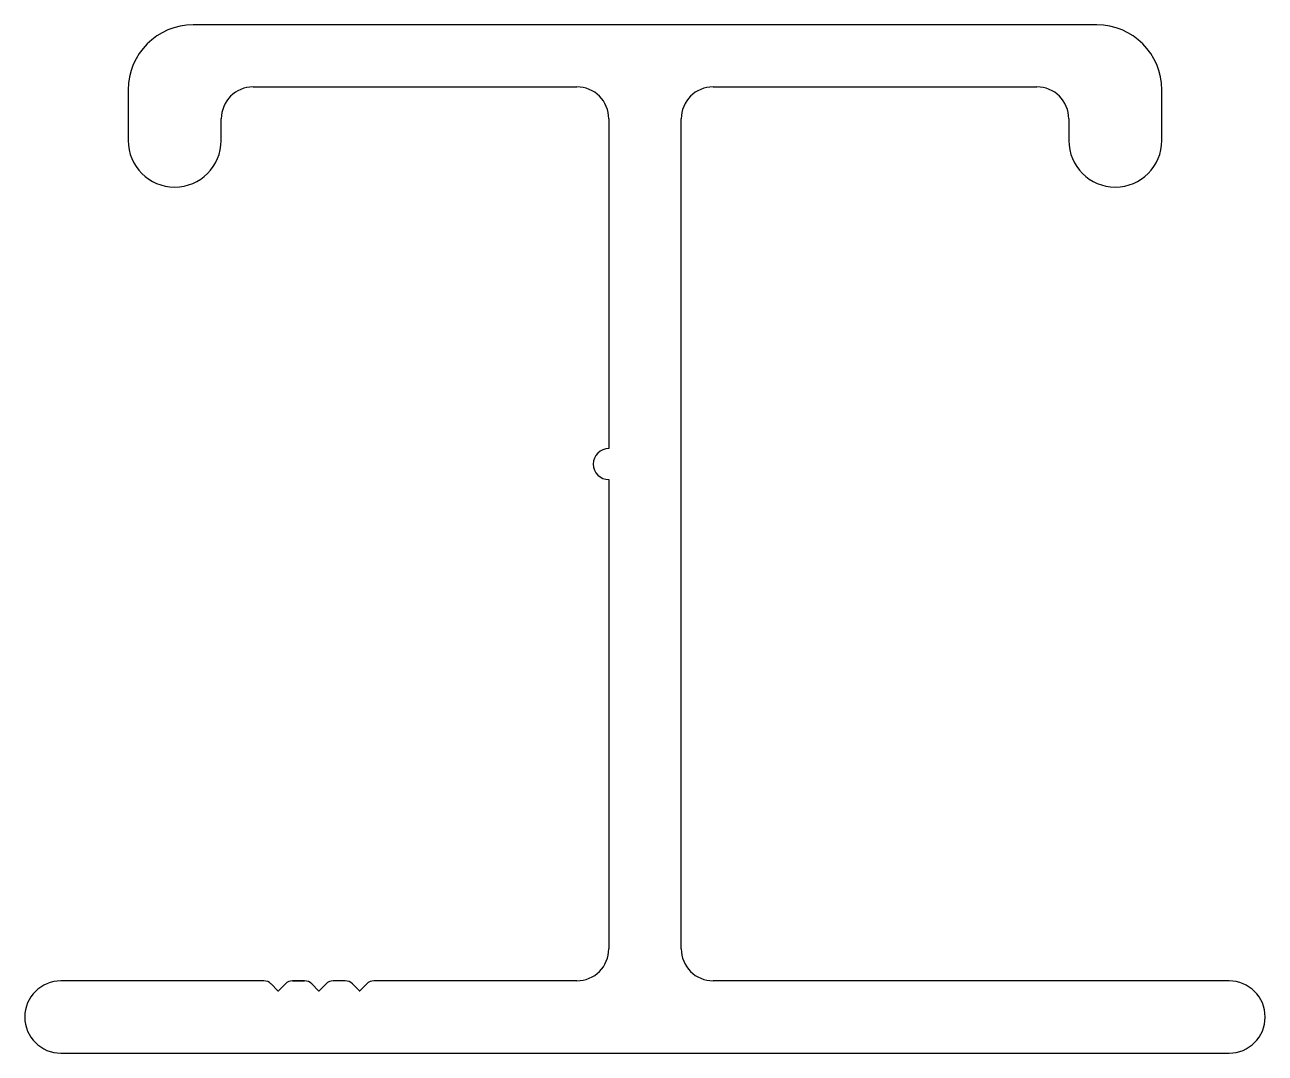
# Model space of a CAD drawing. Extents: x -11.1 to 19.4, y 0.6 to 25.9.
import ezdxf

# ---------------------------------------------------------------- set-up
doc = ezdxf.new("R2010")
doc.units = 0
doc.layers.get('0').update_dxf_attribs({"linetype": 'CONTINUOUS'})

msp = doc.modelspace()

# ---------------------------------------------------------------- linework, layer by layer
at = {"color": 22}
for p, q in [((15.277, 25.895), (-6.923, 25.895)), ((-8.523, 24.294), (-8.523, 23.05)), ((-5.449, 24.371), (2.501, 24.371)), ((5.854, 24.371), (13.804, 24.371)), ((16.877, 23.05), (16.877, 24.294)), ((-6.237, 23.05), (-6.237, 23.583)), ((3.288, 23.583), (3.288, 15.481)), ((5.066, 3.187), (5.066, 23.583)), ((14.591, 23.583), (14.591, 23.05)), ((-7.38, 21.907), (-7.38, 21.907)), ((15.734, 21.907), (15.734, 21.907)), ((3.288, 14.719), (3.288, 3.187)), ((-5.19, 2.4), (-10.174, 2.4)), ((-10.174, 2.4), (-10.174, 2.4)), ((-5.19, 2.4), (-5.19, 2.4)), ((-5.19, 2.4), (-5.19, 2.4)), ((-5.19, 2.4), (-5.19, 2.4)), ((-5.19, 2.4), (-5.19, 2.4)), ((-4.842, 2.155), (-5.013, 2.326)), ((-4.66, 2.326), (-4.831, 2.155)), ((-4.19, 2.4), (-4.483, 2.4)), ((-4.483, 2.4), (-4.19, 2.4)), ((-4.19, 2.4), (-4.483, 2.4)), ((-4.483, 2.4), (-4.19, 2.4)), ((-4.19, 2.4), (-4.483, 2.4)), ((-3.842, 2.155), (-4.013, 2.326)), ((-3.66, 2.326), (-3.831, 2.155)), ((-3.19, 2.4), (-3.483, 2.4)), ((-2.842, 2.155), (-3.013, 2.326)), ((-2.66, 2.326), (-2.831, 2.155)), ((-2.483, 2.4), (-2.483, 2.4)), ((-2.483, 2.4), (-2.483, 2.4)), ((2.501, 2.4), (-2.483, 2.4)), ((18.528, 2.4), (5.854, 2.4)), ((-11.063, 1.511), (-11.063, 1.511)), ((19.417, 1.511), (19.417, 1.511)), ((-10.174, 0.622), (18.528, 0.622))]:
    msp.add_line(p, q, dxfattribs=at)
for centre, radius, start, end in [((-6.923, 24.294), 1.6, 90, 180), ((15.277, 24.294), 1.6, 360, 90), ((-5.449, 23.583), 0.787, 90, 180), ((2.501, 23.583), 0.787, 360, 90), ((5.854, 23.583), 0.787, 90, 180), ((13.804, 23.583), 0.787, 360, 90), ((-7.38, 23.05), 1.143, 180, 270), ((-7.38, 23.05), 1.143, 270, 360), ((15.734, 23.05), 1.143, 180, 270), ((15.734, 23.05), 1.143, 270, 0), ((3.288, 15.1), 0.381, 90, 270), ((2.501, 3.187), 0.787, 270, 360), ((5.854, 3.187), 0.787, 180, 270), ((-10.174, 1.511), 0.889, 90, 180), ((-5.19, 2.15), 0.25, 45, 90), ((-4.836, 2.161), 0.008, 225, 315), ((-4.483, 2.15), 0.25, 90, 135), ((-4.19, 2.15), 0.25, 45, 90), ((-3.837, 2.161), 0.008, 225, 315), ((-3.483, 2.15), 0.25, 90, 135), ((-3.19, 2.15), 0.25, 45, 90), ((-2.837, 2.161), 0.008, 225, 315), ((-2.483, 2.15), 0.25, 90, 135), ((18.528, 1.511), 0.889, 360, 90), ((-10.174, 1.511), 0.889, 180, 270), ((18.528, 1.511), 0.889, 270, 360)]:
    msp.add_arc(centre, radius, start, end, dxfattribs=at)

doc.saveas('drawing.dxf')
